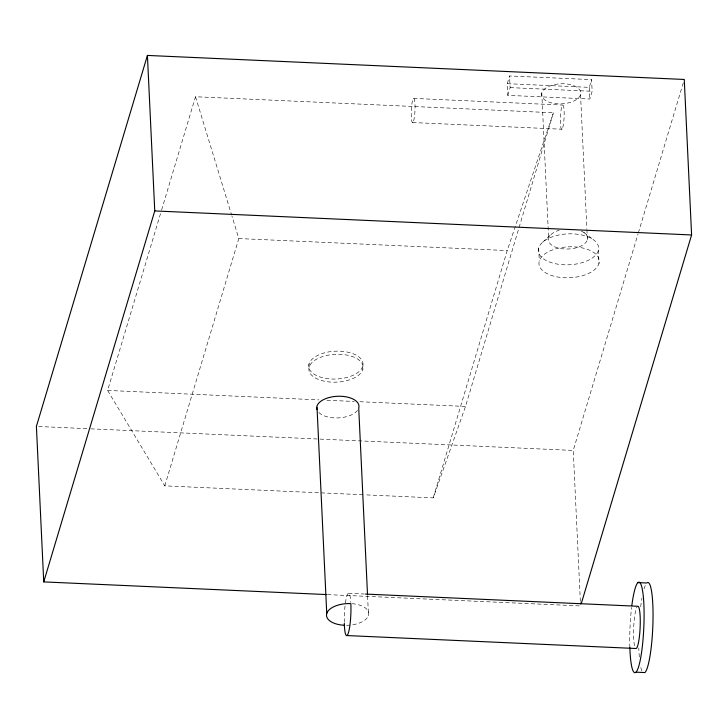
<?xml version="1.0" encoding="UTF-8"?>
<svg xmlns="http://www.w3.org/2000/svg" width="728" height="728" viewBox="0 0 728 728"><rect width="100%" height="100%" fill="white"/><g stroke="black" fill="none" stroke-linecap="round" stroke-linejoin="round"><path stroke-width="0.55" stroke-dasharray="3.64 2.73" d="M362.99 494.749L164.792 485.867L107.617 390.426L161.325 210.947M161.652 209.864L195.504 96.742L553.407 112.767L465.511 406.452L433.215 497.888L364.127 494.794M164.792 485.867L238.802 238.556L231.868 215.816M507.261 83.684L509.573 75.958L591.591 79.625L592.146 91.291L589.826 99.017L507.807 95.35L507.261 83.684L589.28 87.36L591.591 79.625M507.807 95.35L510.128 87.615L509.573 75.958M433.215 497.888L507.225 250.569L553.407 112.767M580.362 601.401L573.245 450.441L638.037 233.943M638.356 232.86L683.292 82.728M542.706 242.169L551.242 234.307M510.128 87.615L592.146 91.291M413.641 98.398L562.762 105.078M412.639 122.541L561.761 129.211M238.802 238.556L507.225 250.569M107.617 390.426L318.946 399.89M326.899 400.245L354.163 401.465M359.841 401.719L465.511 406.452M38.666 426.499L89.744 428.792M90.882 428.838L319.01 439.057M320.147 439.102L573.245 450.441M348.494 593.311L364.382 594.021M327.473 594.603L580.58 605.942L580.416 602.538M583.838 232.459L592.856 239.339M195.504 96.742L231.531 214.733M598.316 250.66A30.203 15.47 -2.7 0 1 549.576 262.044A30.203 15.47 -2.7 0 1 557.584 235.271A30.203 15.47 -2.7 0 1 598.316 250.66L598.926 263.618A30.203 15.47 -2.7 0 1 550.186 275.002A30.203 15.47 -2.7 0 1 558.203 248.23A30.203 15.47 -2.7 0 1 598.926 263.618M589.28 87.36L589.826 99.017M580.544 94.686A19.638 10.056 -2.7 0 1 548.866 102.084A19.638 10.056 -2.7 0 1 554.072 84.685A19.638 10.056 -2.7 0 1 580.544 94.686L586.859 228.483M586.914 229.62L587.396 239.821M541.778 92.947L548.621 238.083M538.665 247.984L539.284 260.942M362.708 366.311A27.182 13.923 -2.7 0 1 318.837 376.558A27.182 13.923 -2.7 0 1 326.044 352.461A27.182 13.923 -2.7 0 1 362.708 366.311L362.853 369.424A27.182 13.923 -2.7 0 1 318.982 379.67A27.182 13.923 -2.7 0 1 326.19 355.573A27.182 13.923 -2.7 0 1 362.853 369.424M367.585 596.105L368.495 615.369M309.018 363.909L309.163 367.021M641.914 670.989A45.309 6.889 -87.4 0 1 640.676 666.866M639.32 656.984A45.309 6.889 -87.4 0 1 638.802 647.893M640.676 606.733A45.309 6.889 -87.4 0 1 641.932 598.252M644.034 588.916A45.309 6.889 -87.4 0 1 645.9 584.229M629.856 647.492A45.309 6.889 -87.4 0 1 631.604 607.407M345.418 602.984A21.148 3.212 -87.4 0 1 350.787 602.32M344.289 622.322A21.148 3.212 -87.4 0 1 345.263 604.131M352.024 603.685A21.148 10.829 -2.7 0 1 368.486 615.397A21.148 10.829 -2.7 0 1 345.445 625.288M634.543 645.827A21.148 3.212 -87.4 0 1 633.924 623.532A21.148 3.212 -87.4 0 1 637.373 606.479M357.484 410.41A21.148 10.829 -2.7 0 1 338.529 417.899A21.148 10.829 -2.7 0 1 318.746 412.403M581.272 231.085A19.638 10.056 -2.7 0 1 580.744 246.164A19.638 10.056 -2.7 0 1 551.651 245.081A19.638 10.056 -2.7 0 1 559.231 230.257M562.753 127.509A12.085 1.838 -87.4 0 0 563.618 106.607A12.085 1.838 -87.4 0 0 560.414 117.317A12.085 1.838 -87.4 0 0 562.753 127.509M413.631 120.839A12.085 1.838 -87.4 0 0 414.496 99.927A12.085 1.838 -87.4 0 0 411.293 110.638A12.085 1.838 -87.4 0 0 413.631 120.839"/><path stroke-width="1.09" d="M581.226 603.767L691.6 234.962L684.265 79.461L147.42 55.428L36.4 426.399L43.735 581.9L326.344 594.558M43.735 581.9L154.755 210.929L147.42 55.428M154.755 210.929L691.6 234.962M637.883 582.6L646.828 583.001A45.309 6.889 -87.4 0 1 652.98 621.239A45.309 6.889 -87.4 0 1 644.908 672.572L635.954 672.172M365.52 594.075L637.801 606.269A21.148 3.212 -87.4 0 1 640.149 627.09A21.148 3.212 -87.4 0 1 636.045 648.511L346.737 635.553M367.531 594.976L358.722 408.035A21.148 10.829 -2.7 0 0 341.077 396.278A21.148 10.829 -2.7 0 0 316.962 406.16L326.745 613.495A21.148 10.829 -2.7 0 0 344.38 625.252M631.868 605.287A45.309 6.889 -87.4 0 1 642.915 593.065A45.309 6.889 -87.4 0 1 639.584 663.135A45.309 6.889 -87.4 0 1 629.856 647.492M344.308 623.341A21.148 3.212 -87.4 0 0 348.312 633.105A21.148 3.212 -87.4 0 0 350.86 603.612A21.148 10.829 -2.7 0 0 326.745 613.495M316.989 409.564A21.148 10.829 -2.7 0 1 316.744 407.271"/></g></svg>
